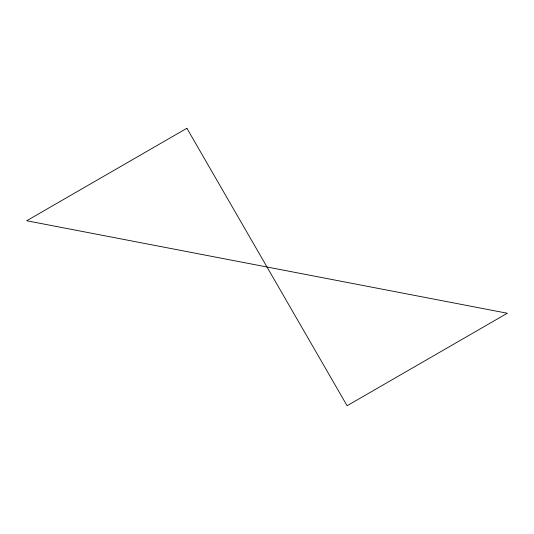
<?xml version="1.0" encoding="UTF-8"?>
<svg xmlns="http://www.w3.org/2000/svg" width="534" height="534" viewBox="0 0 534 534"><rect width="100%" height="100%" fill="white"/><g stroke="black" fill="none" stroke-linecap="round" stroke-linejoin="round"><path stroke-width="0.8" d="M186.9 128.267L26.7 220.756L507.3 313.244L347.1 405.733L186.9 128.267"/></g></svg>
